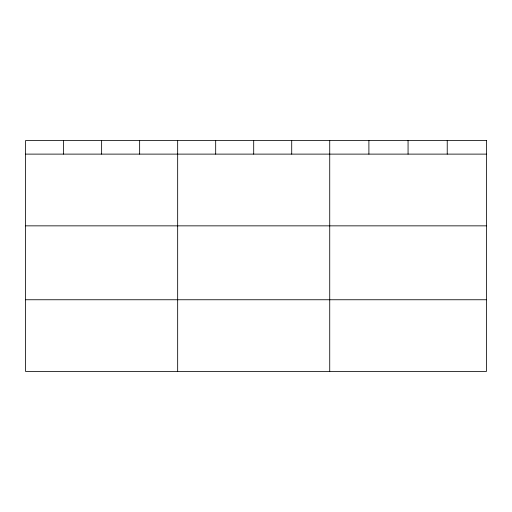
<?xml version="1.0" encoding="UTF-8"?>
<svg xmlns="http://www.w3.org/2000/svg" width="512" height="512" viewBox="0 0 512 512"><rect width="100%" height="100%" fill="white"/><g stroke="black" fill="none" stroke-linecap="round" stroke-linejoin="round"><path stroke-width="0.77" d="M25.6 154.118L486.4 154.118M25.6 225.85L486.4 225.85M25.6 299.75L486.4 299.75M447.232 140.518L447.232 154.118M408.064 140.518L408.064 154.118M368.896 140.518L368.896 154.118M329.728 140.518L329.728 371.482M291.712 140.518L291.712 154.118M253.696 140.518L253.696 154.118M215.68 140.518L215.68 154.118M177.664 140.518L177.664 371.482M139.648 140.518L139.648 154.118M101.632 140.518L101.632 154.118M63.616 140.518L63.616 154.118M486.4 140.518L25.6 140.518L25.6 371.482L486.4 371.482L486.4 140.518"/></g></svg>
